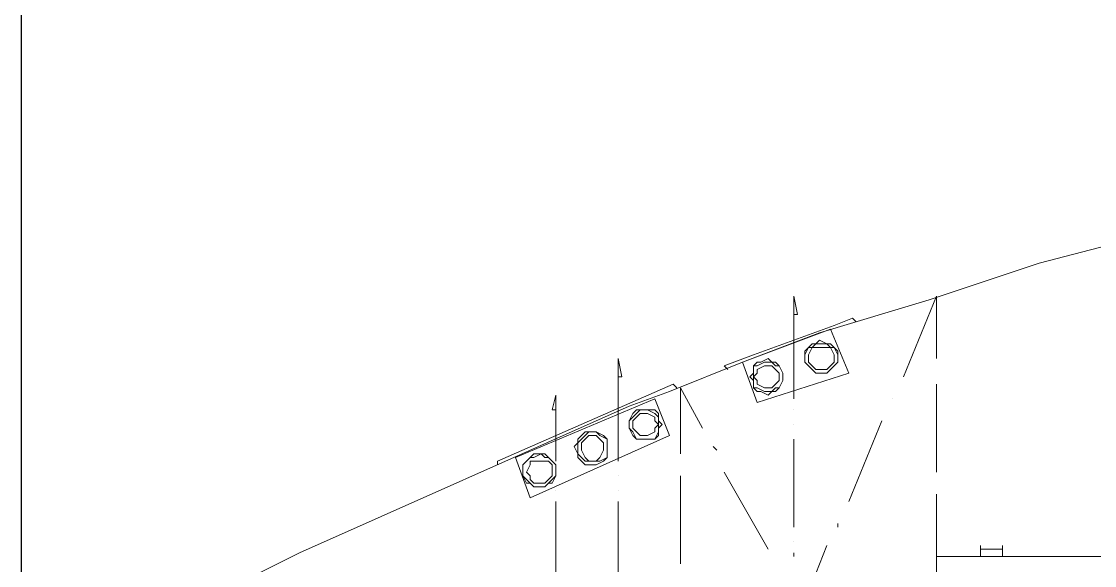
# Model space of a CAD drawing. Header units: millimetres. Extents: x -1005 to 291095, y -4225 to 50669.
# Drawn here: x 304 to 20494, y 35138 to 45365 of the extents above; entities that cross this region are included whole.
import ezdxf

# ---------------------------------------------------------------- set-up
doc = ezdxf.new("R2010")
doc.units = ezdxf.units.MM
doc.layers.add('PDF_Geomertry', color=7, linetype='Continuous')

msp = doc.modelspace()

# ---------------------------------------------------------------- linework, layer by layer
at = {"color": 3}
msp.add_xline((304, -120010), (0, 1), dxfattribs=at)
at = {"layer": 'PDF_Geomertry', "lineweight": 5}
for points in [[(304, 13614), (304, 32830), (3885, 34552), (5538, 35379), (11737, 38134), (12495, 38409), (13872, 38960), (15319, 39511), (17385, 40131), (19451, 40820), (23170, 41784), (24755, 42197), (26408, 42610), (28474, 43024), (30471, 43437), (33364, 43850), (36808, 44263), (40320, 44608), (45279, 45021), (47277, 45090), (50721, 45297), (54233, 45365)], [(14837, 40200), (14837, 38271)], [(16903, 38685), (17523, 40200), (17523, 39029)], [(16007, 39718), (15939, 39787), (15594, 39649), (14079, 39098), (13528, 38891), (13597, 38822)], [(11531, 39029), (11531, 37100)], [(12633, 38478), (12564, 38547), (9258, 37100), (9258, 37032)], [(12701, 37238), (12701, 38478), (13115, 37720)], [(17523, 38547), (17523, 36894)], [(10360, 38340), (10360, 37100)], [(16696, 38271), (16696, 38271)], [(14837, 38065), (14837, 38065)], [(14837, 37789), (14837, 37789)], [(15870, 36343), (16490, 37858)], [(13321, 37376), (13390, 37307)], [(14837, 37514), (14837, 35861)], [(10360, 36825), (10360, 36825)], [(11531, 36825), (11531, 36825)], [(12701, 35172), (12701, 36825)], [(13528, 36894), (14354, 35447)], [(10360, 36549), (10360, 36549)], [(11531, 36549), (11531, 36549)], [(10360, 36343), (10360, 34621)], [(11531, 36343), (11531, 34621)], [(24755, 11203), (17523, 11203), (17523, 35310), (17523, 36481)], [(15663, 35861), (15663, 35930)], [(14837, 35585), (14837, 35585)], [(14837, 33932), (15456, 35516)], [(14837, 35379), (14837, 35310)], [(18349, 35310), (18349, 35516)], [(18349, 35447), (18762, 35447)], [(18762, 35310), (18762, 35516)], [(21586, 11203), (21586, 10170), (24755, 10170), (24755, 35310), (17523, 35310)]]:
    msp.add_lwpolyline(points, dxfattribs=at)
for points in [[(14837, 40200), (14905, 39855), (14837, 39855), (14837, 40200)], [(14837, 40200), (14905, 39855), (14837, 39855), (14837, 40200)], [(14837, 40200), (14905, 39855), (14837, 39855), (14837, 40200)], [(15870, 38753), (15525, 39580), (13872, 38960), (14148, 38202)], [(15663, 39029), (15663, 39167), (15525, 39304), (15456, 39304), (15319, 39373), (15250, 39304), (15181, 39304), (15043, 39167), (15043, 38960), (15250, 38753), (15456, 38753), (15663, 38960), (15663, 39029)], [(15663, 39029), (15663, 39098), (15594, 39236), (15525, 39236), (15456, 39304), (15250, 39304), (15181, 39236), (15112, 39236), (15043, 39098), (15043, 38960), (15250, 38753), (15456, 38753), (15663, 38960), (15663, 39029)], [(15594, 39029), (15594, 39098), (15525, 39236), (15181, 39236), (15112, 39098), (15112, 38960), (15250, 38822), (15456, 38822), (15594, 38960), (15594, 39029)], [(11531, 39029), (11599, 38685), (11531, 38685), (11531, 39029)], [(11531, 39029), (11599, 38685), (11531, 38685), (11531, 39029)], [(11531, 39029), (11599, 38685), (11531, 38685), (11531, 39029)], [(11531, 39029), (11599, 38685), (11531, 38685), (11531, 39029)], [(14630, 38685), (14630, 38753), (14561, 38891), (14492, 38960), (14423, 38960), (14354, 39029), (14217, 38960), (14148, 38960), (14079, 38891), (14079, 38753), (14010, 38685), (14079, 38616), (14079, 38478), (14148, 38409), (14217, 38409), (14354, 38340), (14423, 38409), (14492, 38409), (14561, 38478), (14630, 38616), (14630, 38685)], [(14630, 38685), (14630, 38753), (14561, 38891), (14492, 38891), (14423, 38960), (14286, 38960), (14148, 38891), (14079, 38891), (14079, 38478), (14148, 38478), (14286, 38409), (14423, 38409), (14492, 38478), (14561, 38478), (14630, 38616), (14630, 38685)], [(14561, 38685), (14561, 38753), (14423, 38891), (14286, 38891), (14148, 38822), (14148, 38753), (14079, 38685), (14148, 38616), (14148, 38547), (14286, 38478), (14423, 38478), (14561, 38616), (14561, 38685)], [(9878, 36412), (12495, 37583), (12219, 38271), (9602, 37169)], [(10360, 38340), (10360, 38065), (10291, 38065), (10360, 38340)], [(10360, 38340), (10360, 38065), (10291, 38065), (10360, 38340)], [(10360, 38340), (10360, 38065), (10291, 38065), (10360, 38340)], [(10360, 38340), (10360, 38065), (10291, 38065), (10360, 38340)], [(12357, 37789), (12288, 37858), (12288, 37996), (12219, 38065), (11875, 38065), (11806, 37996), (11737, 37858), (11737, 37720), (11806, 37583), (11875, 37514), (12219, 37514), (12288, 37583), (12288, 37720), (12357, 37789)], [(12288, 37789), (12288, 37927), (12219, 37996), (12082, 38065), (11944, 38065), (11737, 37858), (11737, 37720), (11806, 37651), (11875, 37514), (12219, 37514), (12288, 37651), (12288, 37789)], [(12288, 37789), (12219, 37858), (12219, 37927), (12082, 37996), (11944, 37996), (11806, 37858), (11806, 37720), (11944, 37583), (12082, 37583), (12219, 37651), (12219, 37720), (12288, 37789)], [(11324, 37376), (11324, 37514), (11255, 37583), (11117, 37651), (10911, 37651), (10773, 37514), (10773, 37445), (10704, 37376), (10773, 37238), (10773, 37169), (10911, 37032), (11117, 37032), (11255, 37100), (11324, 37169), (11324, 37376)], [(11324, 37376), (11324, 37514), (11186, 37583), (11117, 37651), (10980, 37651), (10773, 37445), (10773, 37238), (10911, 37100), (11186, 37100), (11324, 37169), (11324, 37376)], [(11255, 37376), (11255, 37445), (11117, 37583), (10980, 37583), (10842, 37445), (10842, 37307), (10911, 37169), (10980, 37100), (11117, 37100), (11186, 37169), (11255, 37307), (11255, 37376)], [(10360, 36894), (10360, 37032), (10153, 37238), (9946, 37238), (9740, 37032), (9740, 36825), (9809, 36687), (9878, 36687), (9946, 36618), (10153, 36618), (10222, 36687), (10291, 36687), (10360, 36825), (10360, 36894)], [(10360, 36894), (10360, 37032), (10222, 37169), (10153, 37169), (10084, 37238), (9946, 37169), (9878, 37169), (9740, 37032), (9740, 36825), (9946, 36618), (10153, 36618), (10360, 36825), (10360, 36894)], [(10291, 36894), (10291, 37032), (10222, 37100), (9878, 37100), (9878, 37032), (9809, 36894), (9878, 36825), (9878, 36756), (9946, 36687), (10153, 36687), (10291, 36825), (10291, 36894)]]:
    msp.add_lwpolyline(points, close=True, dxfattribs=at)

doc.saveas('drawing.dxf')
